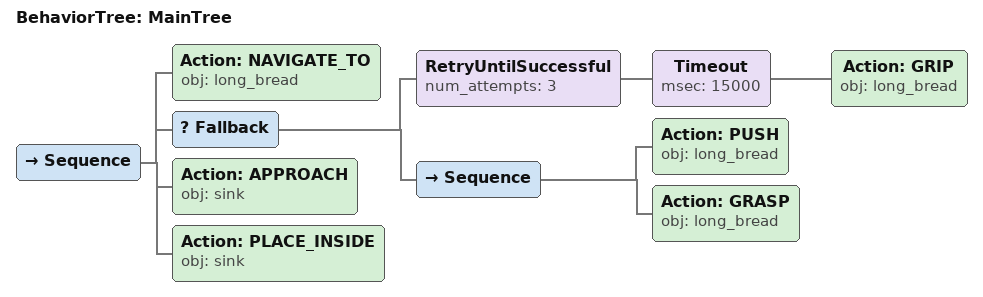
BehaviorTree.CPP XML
<root main_tree_to_execute="MainTree">
  <BehaviorTree ID="MainTree">
    <Sequence>
      <!-- Navigate to long_bread -->
      <Action ID="NAVIGATE_TO" obj="long_bread" />
      <!-- Fallback: if GRASP long_bread fails, try alternative to reposition -->
      <Fallback>
        <!-- Retry GRASP long_bread up to 3 attempts -->
        <RetryUntilSuccessful num_attempts="3">
          <!-- Timeout: GRASP long_bread within 15s -->
          <Timeout msec="15000">
            <!-- Grasp long_bread -->
            <Action ID="GRIP" obj="long_bread" />
          </Timeout>
        </RetryUntilSuccessful>
        <Sequence>
          <!-- Push long_bread forward toward front edge of table -->
          <Action ID="PUSH" obj="long_bread" />
          <!-- Grasp long_bread -->
          <Action ID="GRASP" obj="long_bread" />
        </Sequence>
      </Fallback>
      <!-- Grip long_bread -->
      <Action ID="APPROACH" obj="sink" />
      <!-- Place inside sink -->
      <Action ID="PLACE_INSIDE" obj="sink" />
    </Sequence>
  </BehaviorTree>
</root>
